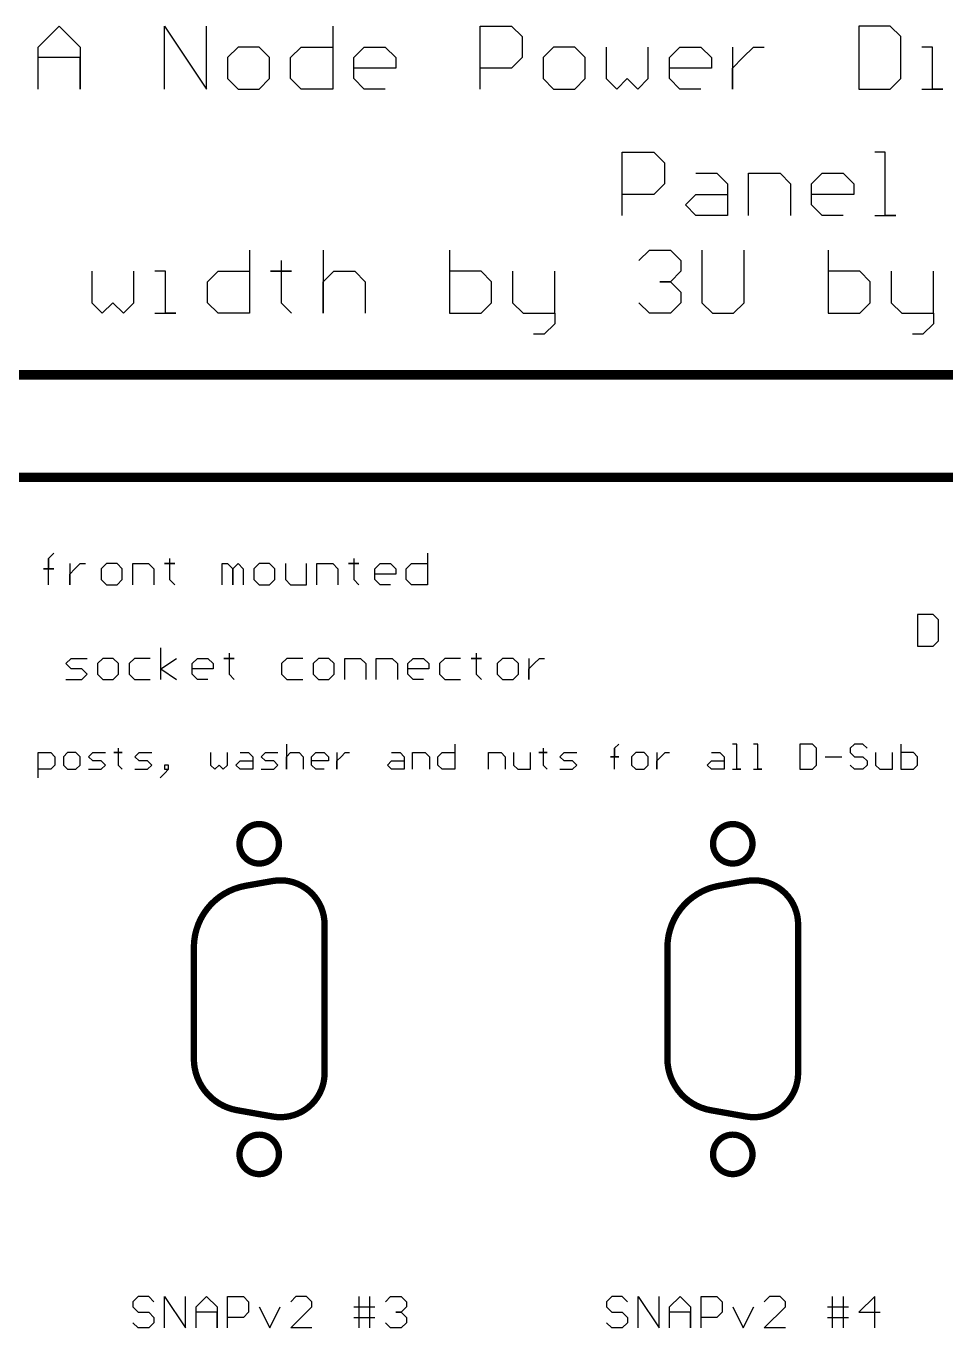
# Model space of a CAD drawing. Extents: x 0 to 21.5, y 0.4 to 8.3.
# Drawn here: x 5.761 to 8.675, y 4.2 to 8.325 of the extents above; entities that cross this region are included whole.
import ezdxf

# ---------------------------------------------------------------- set-up
doc = ezdxf.new("R2010")
doc.units = 0
doc.header["$MEASUREMENT"] = 0
for name, color, linetype in [('MECHANICAL1', 6, 'CONTINUOUS'), ('TOPLAYER', 1, 'CONTINUOUS'), ('TOPOVERLAY', 2, 'CONTINUOUS')]:
    doc.layers.add(name, color=color, linetype=linetype)

msp = doc.modelspace()

# ---------------------------------------------------------------- linework, layer by layer
at = {"layer": 'MECHANICAL1'}
for p, q in [((5.7998, 8.2583), (5.8665, 8.3249)), ((5.8665, 8.3249), (5.9331, 8.2583)), ((6.1997, 8.125), (6.1997, 8.3249)), ((6.1997, 8.3249), (6.333, 8.125)), ((6.333, 8.125), (6.333, 8.3249)), ((6.7328, 8.3249), (6.7328, 8.125)), ((7.1994, 8.125), (7.1994, 8.3249)), ((7.1994, 8.3249), (7.2993, 8.3249)), ((7.2993, 8.3249), (7.3326, 8.2916)), ((7.3326, 8.2916), (7.3326, 8.225)), ((8.399, 8.3249), (8.399, 8.125)), ((8.4989, 8.3249), (8.399, 8.3249)), ((8.5323, 8.2916), (8.4989, 8.3249)), ((8.5323, 8.1583), (8.5323, 8.2916)), ((5.7998, 8.125), (5.7998, 8.2583)), ((5.9331, 8.2583), (5.9331, 8.125)), ((6.4329, 8.2583), (6.3996, 8.225)), ((6.4996, 8.2583), (6.4329, 8.2583)), ((6.5329, 8.225), (6.4996, 8.2583)), ((6.5995, 8.225), (6.6329, 8.2583)), ((6.6329, 8.2583), (6.7328, 8.2583)), ((6.7995, 8.225), (6.8328, 8.2583)), ((6.8328, 8.2583), (6.8995, 8.2583)), ((6.8995, 8.2583), (6.9328, 8.225)), ((7.4326, 8.2583), (7.3993, 8.225)), ((7.4993, 8.2583), (7.4326, 8.2583)), ((7.5326, 8.225), (7.4993, 8.2583)), ((7.5992, 8.2583), (7.5992, 8.1583)), ((7.7325, 8.1583), (7.7325, 8.2583)), ((7.7992, 8.225), (7.8325, 8.2583)), ((7.8325, 8.2583), (7.8991, 8.2583)), ((7.8991, 8.2583), (7.9325, 8.225)), ((7.9991, 8.2583), (7.9991, 8.125)), ((8.0324, 8.225), (8.0657, 8.2583)), ((8.0657, 8.2583), (8.0991, 8.2583)), ((8.6322, 8.2583), (8.5989, 8.2583)), ((8.6322, 8.125), (8.6322, 8.2583)), ((5.9331, 8.225), (5.7998, 8.225)), ((5.9331, 8.125), (5.9331, 8.225)), ((6.3996, 8.225), (6.3996, 8.1583)), ((6.5329, 8.1583), (6.5329, 8.225)), ((6.5995, 8.1583), (6.5995, 8.225)), ((6.7995, 8.1583), (6.7995, 8.225)), ((6.9328, 8.225), (6.9328, 8.1916)), ((7.3326, 8.225), (7.2993, 8.1916)), ((7.3993, 8.225), (7.3993, 8.1583)), ((7.5326, 8.1583), (7.5326, 8.225)), ((7.7992, 8.1583), (7.7992, 8.225)), ((7.9325, 8.225), (7.9325, 8.1916)), ((7.9991, 8.1916), (8.0324, 8.225)), ((6.9328, 8.1916), (6.7995, 8.1916)), ((7.2993, 8.1916), (7.1994, 8.1916)), ((7.9325, 8.1916), (7.7992, 8.1916)), ((7.9991, 8.125), (7.9991, 8.1916)), ((6.3996, 8.1583), (6.4329, 8.125)), ((6.4996, 8.125), (6.5329, 8.1583)), ((6.6329, 8.125), (6.5995, 8.1583)), ((6.8328, 8.125), (6.7995, 8.1583)), ((7.3993, 8.1583), (7.4326, 8.125)), ((7.4993, 8.125), (7.5326, 8.1583)), ((7.5992, 8.1583), (7.6325, 8.125)), ((7.6325, 8.125), (7.6659, 8.1583)), ((7.6659, 8.1583), (7.6992, 8.125)), ((7.6992, 8.125), (7.7325, 8.1583)), ((7.8325, 8.125), (7.7992, 8.1583)), ((8.4989, 8.125), (8.5323, 8.1583)), ((6.4329, 8.125), (6.4996, 8.125)), ((6.7328, 8.125), (6.6329, 8.125)), ((6.8995, 8.125), (6.8328, 8.125)), ((7.4326, 8.125), (7.4993, 8.125)), ((7.8991, 8.125), (7.8325, 8.125)), ((8.399, 8.125), (8.4989, 8.125)), ((8.5989, 8.125), (8.6655, 8.125)), ((8.6655, 8.125), (8.6322, 8.125)), ((7.65, 7.725), (7.65, 7.9249)), ((7.65, 7.9249), (7.75, 7.9249)), ((7.75, 7.9249), (7.7833, 7.8916)), ((8.4831, 7.9249), (8.4497, 7.9249)), ((8.4831, 7.725), (8.4831, 7.9249)), ((7.7833, 7.8916), (7.7833, 7.825)), ((7.8833, 7.8583), (7.9499, 7.8583)), ((7.9499, 7.8583), (7.9832, 7.825)), ((8.0499, 7.725), (8.0499, 7.8583)), ((8.0499, 7.8583), (8.1498, 7.8583)), ((8.1498, 7.8583), (8.1832, 7.825)), ((8.2498, 7.825), (8.2831, 7.8583)), ((8.2831, 7.8583), (8.3498, 7.8583)), ((8.3498, 7.8583), (8.3831, 7.825)), ((7.7833, 7.825), (7.75, 7.7916)), ((7.9832, 7.825), (7.9832, 7.725)), ((8.1832, 7.825), (8.1832, 7.725)), ((8.2498, 7.7583), (8.2498, 7.825)), ((8.3831, 7.825), (8.3831, 7.7916)), ((7.75, 7.7916), (7.65, 7.7916)), ((7.8499, 7.7583), (7.8833, 7.7916)), ((7.8833, 7.725), (7.8499, 7.7583)), ((7.8833, 7.7916), (7.9832, 7.7916)), ((8.3831, 7.7916), (8.2498, 7.7916)), ((8.2831, 7.725), (8.2498, 7.7583)), ((7.9832, 7.725), (7.8833, 7.725)), ((8.3498, 7.725), (8.2831, 7.725)), ((8.4497, 7.725), (8.5164, 7.725)), ((8.5164, 7.725), (8.4831, 7.725)), ((6.4695, 7.6149), (6.4695, 7.415)), ((6.7028, 7.6149), (6.7028, 7.415)), ((7.1027, 7.6149), (7.1027, 7.415)), ((7.7025, 7.5816), (7.7358, 7.6149)), ((7.7358, 7.6149), (7.8025, 7.6149)), ((7.8025, 7.6149), (7.8358, 7.5816)), ((7.9024, 7.6149), (7.9024, 7.4483)), ((8.0357, 7.4483), (8.0357, 7.6149)), ((8.3023, 7.6149), (8.3023, 7.415)), ((6.5695, 7.5816), (6.5695, 7.5483)), ((7.8358, 7.5816), (7.8358, 7.5483)), ((5.9697, 7.5483), (5.9697, 7.4483)), ((6.103, 7.4483), (6.103, 7.5483)), ((6.203, 7.5483), (6.1696, 7.5483)), ((6.203, 7.415), (6.203, 7.5483)), ((6.3363, 7.515), (6.3696, 7.5483)), ((6.3363, 7.4483), (6.3363, 7.515)), ((6.3696, 7.5483), (6.4695, 7.5483)), ((6.5695, 7.5483), (6.5362, 7.5483)), ((6.5362, 7.5483), (6.6028, 7.5483)), ((6.6028, 7.5483), (6.5695, 7.5483)), ((6.5695, 7.5483), (6.5695, 7.4483)), ((6.7028, 7.515), (6.7361, 7.5483)), ((6.7028, 7.415), (6.7028, 7.515)), ((6.7361, 7.5483), (6.8028, 7.5483)), ((6.8028, 7.5483), (6.8361, 7.515)), ((6.8361, 7.515), (6.8361, 7.415)), ((7.2026, 7.5483), (7.1027, 7.5483)), ((7.236, 7.515), (7.2026, 7.5483)), ((7.236, 7.4816), (7.236, 7.515)), ((7.3026, 7.5483), (7.3026, 7.4483)), ((7.4359, 7.415), (7.4359, 7.5483)), ((7.8025, 7.515), (7.7691, 7.515)), ((7.7691, 7.515), (7.8025, 7.515)), ((7.8358, 7.5483), (7.8025, 7.515)), ((7.8025, 7.515), (7.8358, 7.4816)), ((8.4023, 7.5483), (8.3023, 7.5483)), ((8.4356, 7.515), (8.4023, 7.5483)), ((8.4356, 7.4816), (8.4356, 7.515)), ((8.5022, 7.5483), (8.5022, 7.4483)), ((8.6355, 7.415), (8.6355, 7.5483)), ((7.236, 7.4483), (7.236, 7.4816)), ((7.8358, 7.4816), (7.8358, 7.4483)), ((8.4356, 7.4483), (8.4356, 7.4816)), ((5.9697, 7.4483), (6.003, 7.415)), ((6.003, 7.415), (6.0364, 7.4483)), ((6.0364, 7.4483), (6.0697, 7.415)), ((6.0697, 7.415), (6.103, 7.4483)), ((6.3696, 7.415), (6.3363, 7.4483)), ((6.5695, 7.4483), (6.6028, 7.415)), ((7.2026, 7.415), (7.236, 7.4483)), ((7.3026, 7.4483), (7.3359, 7.415)), ((7.7358, 7.415), (7.7025, 7.4483)), ((7.8358, 7.4483), (7.8025, 7.415)), ((7.9024, 7.4483), (7.9357, 7.415)), ((8.0024, 7.415), (8.0357, 7.4483)), ((8.4023, 7.415), (8.4356, 7.4483)), ((8.5022, 7.4483), (8.5355, 7.415)), ((6.1696, 7.415), (6.2363, 7.415)), ((6.2363, 7.415), (6.203, 7.415)), ((6.4695, 7.415), (6.3696, 7.415)), ((7.1027, 7.415), (7.2026, 7.415)), ((7.3359, 7.415), (7.4359, 7.415)), ((7.4359, 7.415), (7.4359, 7.3817)), ((7.8025, 7.415), (7.7358, 7.415)), ((7.9357, 7.415), (8.0024, 7.415)), ((8.3023, 7.415), (8.4023, 7.415)), ((8.5355, 7.415), (8.6355, 7.415)), ((8.6355, 7.415), (8.6355, 7.3817)), ((7.4026, 7.3484), (7.3693, 7.3484)), ((7.4359, 7.3817), (7.4026, 7.3484)), ((8.6022, 7.3484), (8.5689, 7.3484)), ((8.6355, 7.3817), (8.6022, 7.3484))]:
    msp.add_line(p, q, dxfattribs=at)
for points, const_width in [([(2, 7.22), (18.73, 7.22)], 0.03), ([(2.12, 6.895), (18.61, 6.895)], 0.03), ([(6.4568, 5.6009), (6.543, 5.6161)], 0.02), ([(7.9568, 5.6009), (8.043, 5.6161)], 0.02), ([(6.707, 5.0075), (6.707, 5.4785)], 0.02), ([(8.207, 5.0075), (8.207, 5.4785)], 0.02), ([(6.293, 5.053), (6.293, 5.4058)], 0.02), ([(7.793, 5.053), (7.793, 5.4058)], 0.02), ([(6.4299, 4.8899), (6.543, 4.8699)], 0.02), ([(7.9299, 4.8899), (8.043, 4.8699)], 0.02)]:
    msp.add_lwpolyline(points, dxfattribs=dict(at, const_width=const_width))
for points, const_width in [([(6.5625, 5.734, 1), (6.4375, 5.734, 1)], 0.02), ([(8.0625, 5.734, 1), (7.9375, 5.734, 1)], 0.02), ([(6.4325, 5.734, 1), (6.4425, 5.734, 1)], 0.01), ([(6.5575, 5.734, 1), (6.5675, 5.734, 1)], 0.01), ([(7.9325, 5.734, 1), (7.9425, 5.734, 1)], 0.01), ([(8.0575, 5.734, 1), (8.0675, 5.734, 1)], 0.01), ([(6.4518, 5.6009, 1), (6.4618, 5.6009, 1)], 0.01), ([(6.4518, 5.6009, 1), (6.4618, 5.6009, 1)], 0.01), ([(6.538, 5.6161, 1), (6.548, 5.6161, 1)], 0.01), ([(6.538, 5.6161, 1), (6.548, 5.6161, 1)], 0.01), ([(7.9518, 5.6009, 1), (7.9618, 5.6009, 1)], 0.01), ([(7.9518, 5.6009, 1), (7.9618, 5.6009, 1)], 0.01), ([(8.038, 5.6161, 1), (8.048, 5.6161, 1)], 0.01), ([(8.038, 5.6161, 1), (8.048, 5.6161, 1)], 0.01), ([(6.702, 5.4785, 1), (6.712, 5.4785, 1)], 0.01), ([(6.702, 5.4785, 1), (6.712, 5.4785, 1)], 0.01), ([(8.202, 5.4785, 1), (8.212, 5.4785, 1)], 0.01), ([(8.202, 5.4785, 1), (8.212, 5.4785, 1)], 0.01), ([(6.288, 5.4058, 1), (6.298, 5.4058, 1)], 0.01), ([(6.288, 5.4058, 1), (6.298, 5.4058, 1)], 0.01), ([(7.788, 5.4058, 1), (7.798, 5.4058, 1)], 0.01), ([(7.788, 5.4058, 1), (7.798, 5.4058, 1)], 0.01), ([(6.288, 5.053, 1), (6.298, 5.053, 1)], 0.01), ([(6.288, 5.053, 1), (6.298, 5.053, 1)], 0.01), ([(7.788, 5.053, 1), (7.798, 5.053, 1)], 0.01), ([(7.788, 5.053, 1), (7.798, 5.053, 1)], 0.01), ([(6.702, 5.0075, 1), (6.712, 5.0075, 1)], 0.01), ([(6.702, 5.0075, 1), (6.712, 5.0075, 1)], 0.01), ([(8.202, 5.0075, 1), (8.212, 5.0075, 1)], 0.01), ([(8.202, 5.0075, 1), (8.212, 5.0075, 1)], 0.01), ([(6.4249, 4.8899, 1), (6.4349, 4.8899, 1)], 0.01), ([(6.4249, 4.8899, 1), (6.4349, 4.8899, 1)], 0.01), ([(6.538, 4.8699, 1), (6.548, 4.8699, 1)], 0.01), ([(6.538, 4.8699, 1), (6.548, 4.8699, 1)], 0.01), ([(7.9249, 4.8899, 1), (7.9349, 4.8899, 1)], 0.01), ([(7.9249, 4.8899, 1), (7.9349, 4.8899, 1)], 0.01), ([(8.038, 4.8699, 1), (8.048, 4.8699, 1)], 0.01), ([(8.038, 4.8699, 1), (8.048, 4.8699, 1)], 0.01), ([(6.5625, 4.75, 1), (6.4375, 4.75, 1)], 0.02), ([(8.0625, 4.75, 1), (7.9375, 4.75, 1)], 0.02), ([(6.4325, 4.75, 1), (6.4425, 4.75, 1)], 0.01), ([(6.5575, 4.75, 1), (6.5675, 4.75, 1)], 0.01), ([(7.9325, 4.75, 1), (7.9425, 4.75, 1)], 0.01), ([(8.0575, 4.75, 1), (8.0675, 4.75, 1)], 0.01)]:
    msp.add_lwpolyline(points, format="xyb", close=True, dxfattribs=dict(at, const_width=const_width))
at = {"layer": 'MECHANICAL1', "const_width": 0.02}
for points in [[(6.293, 5.4058, -0.36397), (6.4568, 5.6009)], [(6.543, 5.6161, -0.466308), (6.707, 5.4785)], [(7.793, 5.4058, -0.36397), (7.9568, 5.6009)], [(8.043, 5.6161, -0.466308), (8.207, 5.4785)], [(6.4299, 4.8899, -0.36397), (6.293, 5.053)], [(7.9299, 4.8899, -0.36397), (7.793, 5.053)], [(6.707, 5.0075, -0.466308), (6.543, 4.8699)], [(8.207, 5.0075, -0.466308), (8.043, 4.8699)]]:
    msp.add_lwpolyline(points, format="xyb", dxfattribs=at)
at = {"layer": 'TOPLAYER'}
for p, q in [((5.7997, 5.9433), (5.7997, 6.0233)), ((5.7997, 6.0233), (5.8397, 6.0233)), ((5.8397, 6.0233), (5.8531, 6.01)), ((5.893, 6.0233), (5.8797, 6.01)), ((5.9197, 6.0233), (5.893, 6.0233)), ((5.933, 6.01), (5.9197, 6.0233)), ((5.9597, 6.01), (5.973, 6.0233)), ((5.973, 6.0233), (6.013, 6.0233)), ((6.053, 6.0233), (6.0397, 6.0233)), ((6.0397, 6.0233), (6.0663, 6.0233)), ((6.053, 6.0366), (6.053, 6.0233)), ((6.0663, 6.0233), (6.053, 6.0233)), ((6.053, 6.0233), (6.053, 5.9833)), ((6.1063, 6.01), (6.1196, 6.0233)), ((6.1196, 6.0233), (6.1596, 6.0233)), ((6.3462, 6.0233), (6.3462, 5.9833)), ((6.3995, 5.9833), (6.3995, 6.0233)), ((6.4395, 6.0233), (6.4662, 6.0233)), ((6.4662, 6.0233), (6.4795, 6.01)), ((6.5062, 6.01), (6.5195, 6.0233)), ((6.5195, 6.0233), (6.5595, 6.0233)), ((6.5862, 6.05), (6.5862, 5.97)), ((6.5862, 6.01), (6.5995, 6.0233)), ((6.5995, 6.0233), (6.6261, 6.0233)), ((6.6261, 6.0233), (6.6395, 6.01)), ((6.6661, 6.01), (6.6795, 6.0233)), ((6.6795, 6.0233), (6.7061, 6.0233)), ((6.7061, 6.0233), (6.7194, 6.01)), ((6.7461, 6.0233), (6.7461, 5.97)), ((6.7594, 6.01), (6.7728, 6.0233)), ((6.7728, 6.0233), (6.7861, 6.0233)), ((6.9194, 6.0233), (6.946, 6.0233)), ((6.946, 6.0233), (6.9594, 6.01)), ((6.986, 5.97), (6.986, 6.0233)), ((6.986, 6.0233), (7.026, 6.0233)), ((7.026, 6.0233), (7.0393, 6.01)), ((7.066, 6.01), (7.0793, 6.0233)), ((7.0793, 6.0233), (7.1193, 6.0233)), ((7.1193, 6.05), (7.1193, 5.97)), ((7.2259, 5.97), (7.2259, 6.0233)), ((7.2259, 6.0233), (7.2659, 6.0233)), ((7.2659, 6.0233), (7.2793, 6.01)), ((7.3059, 6.0233), (7.3059, 5.9833)), ((7.3592, 5.97), (7.3592, 6.0233)), ((7.3992, 6.0233), (7.3859, 6.0233)), ((7.3859, 6.0233), (7.4126, 6.0233)), ((7.3992, 6.0366), (7.3992, 6.0233)), ((7.4126, 6.0233), (7.3992, 6.0233)), ((7.3992, 6.0233), (7.3992, 5.9833)), ((7.4525, 6.01), (7.4659, 6.0233)), ((7.4659, 6.0233), (7.5059, 6.0233)), ((7.6258, 6.0366), (7.6391, 6.05)), ((7.6258, 5.97), (7.6258, 6.0366)), ((7.6258, 6.0366), (7.6258, 6.01)), ((7.6258, 6.01), (7.6258, 6.0366)), ((7.6925, 6.0233), (7.6791, 6.01)), ((7.7191, 6.0233), (7.6925, 6.0233)), ((7.7324, 6.01), (7.7191, 6.0233)), ((7.7591, 6.0233), (7.7591, 5.97)), ((7.7724, 6.01), (7.7858, 6.0233)), ((7.7858, 6.0233), (7.7991, 6.0233)), ((7.9324, 6.0233), (7.959, 6.0233)), ((7.959, 6.0233), (7.9724, 6.01)), ((8.0124, 6.05), (7.999, 6.05)), ((8.0124, 5.97), (8.0124, 6.05)), ((8.079, 6.05), (8.0657, 6.05)), ((8.079, 5.97), (8.079, 6.05)), ((8.2123, 6.05), (8.2123, 5.97)), ((8.2523, 6.05), (8.2123, 6.05)), ((8.2656, 6.0366), (8.2523, 6.05)), ((8.2656, 5.9833), (8.2656, 6.0366)), ((8.3856, 6.05), (8.3722, 6.0366)), ((8.3722, 6.0366), (8.3722, 6.0233)), ((8.3722, 6.0233), (8.3856, 6.01)), ((8.4122, 6.05), (8.3856, 6.05)), ((8.4256, 6.0366), (8.4122, 6.05)), ((8.4522, 6.0233), (8.4522, 5.9833)), ((8.5055, 5.97), (8.5055, 6.0233)), ((8.5322, 6.05), (8.5322, 5.97)), ((8.5722, 6.0233), (8.5322, 6.0233)), ((8.5855, 6.01), (8.5722, 6.0233)), ((5.8531, 5.9833), (5.8397, 5.97)), ((5.8531, 6.01), (5.8531, 5.9833)), ((5.8797, 6.01), (5.8797, 5.9833)), ((5.8797, 5.9833), (5.893, 5.97)), ((5.9197, 5.97), (5.933, 5.9833)), ((5.933, 5.9833), (5.933, 6.01)), ((5.973, 5.9967), (5.9597, 6.01)), ((5.9997, 5.9967), (5.973, 5.9967)), ((6.013, 5.9833), (5.9997, 5.9967)), ((5.9997, 5.97), (6.013, 5.9833)), ((6.053, 5.9833), (6.0663, 5.97)), ((6.1196, 5.9967), (6.1063, 6.01)), ((6.1463, 5.9967), (6.1196, 5.9967)), ((6.1596, 5.9833), (6.1463, 5.9967)), ((6.1463, 5.97), (6.1596, 5.9833)), ((6.2129, 5.9833), (6.1996, 5.9833)), ((6.1996, 5.9833), (6.1996, 5.97)), ((6.2129, 5.97), (6.2129, 5.9833)), ((6.3462, 5.9833), (6.3596, 5.97)), ((6.3596, 5.97), (6.3729, 5.9833)), ((6.3729, 5.9833), (6.3862, 5.97)), ((6.3862, 5.97), (6.3995, 5.9833)), ((6.4262, 5.9833), (6.4395, 5.9967)), ((6.4395, 5.97), (6.4262, 5.9833)), ((6.4395, 5.9967), (6.4795, 5.9967)), ((6.4795, 6.01), (6.4795, 5.97)), ((6.5195, 5.9967), (6.5062, 6.01)), ((6.5462, 5.9967), (6.5195, 5.9967)), ((6.5595, 5.9833), (6.5462, 5.9967)), ((6.5462, 5.97), (6.5595, 5.9833)), ((6.5862, 5.97), (6.5862, 6.01)), ((6.6395, 6.01), (6.6395, 5.97)), ((6.6661, 5.9833), (6.6661, 6.01)), ((6.7194, 5.9967), (6.6661, 5.9967)), ((6.6795, 5.97), (6.6661, 5.9833)), ((6.7194, 6.01), (6.7194, 5.9967)), ((6.7461, 5.9967), (6.7594, 6.01)), ((6.7461, 5.97), (6.7461, 5.9967)), ((6.906, 5.9833), (6.9194, 5.9967)), ((6.9194, 5.97), (6.906, 5.9833)), ((6.9194, 5.9967), (6.9594, 5.9967)), ((6.9594, 6.01), (6.9594, 5.97)), ((7.0393, 6.01), (7.0393, 5.97)), ((7.066, 5.9833), (7.066, 6.01)), ((7.0793, 5.97), (7.066, 5.9833)), ((7.2793, 6.01), (7.2793, 5.97)), ((7.3059, 5.9833), (7.3192, 5.97)), ((7.3992, 5.9833), (7.4126, 5.97)), ((7.4659, 5.9967), (7.4525, 6.01)), ((7.4925, 5.9967), (7.4659, 5.9967)), ((7.5059, 5.9833), (7.4925, 5.9967)), ((7.4925, 5.97), (7.5059, 5.9833)), ((7.6258, 6.01), (7.6125, 6.01)), ((7.6125, 6.01), (7.6391, 6.01)), ((7.6391, 6.01), (7.6258, 6.01)), ((7.6791, 6.01), (7.6791, 5.9833)), ((7.6791, 5.9833), (7.6925, 5.97)), ((7.7191, 5.97), (7.7324, 5.9833)), ((7.7324, 5.9833), (7.7324, 6.01)), ((7.7591, 5.9967), (7.7724, 6.01)), ((7.7591, 5.97), (7.7591, 5.9967)), ((7.9191, 5.9833), (7.9324, 5.9967)), ((7.9324, 5.97), (7.9191, 5.9833)), ((7.9324, 5.9967), (7.9724, 5.9967)), ((7.9724, 6.01), (7.9724, 5.97)), ((8.2523, 5.97), (8.2656, 5.9833)), ((8.2923, 6.01), (8.3456, 6.01)), ((8.3856, 5.97), (8.3722, 5.9833)), ((8.3856, 6.01), (8.4122, 6.01)), ((8.4122, 6.01), (8.4256, 5.9967)), ((8.4256, 5.9833), (8.4122, 5.97)), ((8.4256, 5.9967), (8.4256, 5.9833)), ((8.4522, 5.9833), (8.4655, 5.97)), ((8.5722, 5.97), (8.5855, 5.9833)), ((8.5855, 5.9967), (8.5855, 6.01)), ((8.5855, 5.9833), (8.5855, 5.9967)), ((5.8397, 5.97), (5.7997, 5.97)), ((5.893, 5.97), (5.9197, 5.97)), ((5.9597, 5.97), (5.9997, 5.97)), ((6.1063, 5.97), (6.1463, 5.97)), ((6.1996, 5.9567), (6.1863, 5.9433)), ((6.1996, 5.9567), (6.2129, 5.97)), ((6.1996, 5.97), (6.2129, 5.97)), ((6.2129, 5.97), (6.1996, 5.9567)), ((6.4795, 5.97), (6.4395, 5.97)), ((6.5062, 5.97), (6.5462, 5.97)), ((6.7061, 5.97), (6.6795, 5.97)), ((6.9594, 5.97), (6.9194, 5.97)), ((7.1193, 5.97), (7.0793, 5.97)), ((7.3192, 5.97), (7.3592, 5.97)), ((7.4525, 5.97), (7.4925, 5.97)), ((7.6925, 5.97), (7.7191, 5.97)), ((7.9724, 5.97), (7.9324, 5.97)), ((7.999, 5.97), (8.0257, 5.97)), ((8.0257, 5.97), (8.0124, 5.97)), ((8.0657, 5.97), (8.0923, 5.97)), ((8.0923, 5.97), (8.079, 5.97)), ((8.2123, 5.97), (8.2523, 5.97)), ((8.4122, 5.97), (8.3856, 5.97)), ((8.4655, 5.97), (8.5055, 5.97)), ((8.5322, 5.97), (8.5722, 5.97))]:
    msp.add_line(p, q, dxfattribs=at)
at = {"layer": 'TOPOVERLAY'}
for p, q in [((5.833, 6.6383), (5.8497, 6.655)), ((7.0327, 6.655), (7.0327, 6.555)), ((5.833, 6.605), (5.8164, 6.605)), ((5.8164, 6.605), (5.8497, 6.605)), ((5.833, 6.555), (5.833, 6.6383)), ((5.833, 6.6383), (5.833, 6.605)), ((5.833, 6.605), (5.833, 6.6383)), ((5.8497, 6.605), (5.833, 6.605)), ((5.8997, 6.6216), (5.8997, 6.555)), ((5.8997, 6.5883), (5.9164, 6.605)), ((5.9164, 6.605), (5.933, 6.6216)), ((5.933, 6.6216), (5.9497, 6.6216)), ((6.0163, 6.6216), (5.9997, 6.605)), ((5.9997, 6.605), (5.9997, 6.5717)), ((6.0496, 6.6216), (6.0163, 6.6216)), ((6.0663, 6.605), (6.0496, 6.6216)), ((6.0663, 6.5717), (6.0663, 6.605)), ((6.0996, 6.555), (6.0996, 6.6216)), ((6.0996, 6.6216), (6.1496, 6.6216)), ((6.1496, 6.6216), (6.1663, 6.605)), ((6.1663, 6.605), (6.1663, 6.555)), ((6.2163, 6.6216), (6.1996, 6.6216)), ((6.1996, 6.6216), (6.2329, 6.6216)), ((6.2163, 6.6383), (6.2163, 6.6216)), ((6.2329, 6.6216), (6.2163, 6.6216)), ((6.2163, 6.6216), (6.2163, 6.5717)), ((6.3829, 6.555), (6.3829, 6.6216)), ((6.3829, 6.6216), (6.3995, 6.6216)), ((6.3995, 6.6216), (6.4162, 6.605)), ((6.4162, 6.605), (6.4329, 6.6216)), ((6.4162, 6.605), (6.4162, 6.555)), ((6.4162, 6.555), (6.4162, 6.605)), ((6.4329, 6.6216), (6.4495, 6.605)), ((6.4495, 6.605), (6.4495, 6.555)), ((6.4995, 6.6216), (6.4828, 6.605)), ((6.4828, 6.605), (6.4828, 6.5717)), ((6.5328, 6.6216), (6.4995, 6.6216)), ((6.5495, 6.605), (6.5328, 6.6216)), ((6.5495, 6.5717), (6.5495, 6.605)), ((6.5828, 6.6216), (6.5828, 6.5717)), ((6.6495, 6.555), (6.6495, 6.6216)), ((6.6828, 6.555), (6.6828, 6.6216)), ((6.6828, 6.6216), (6.7328, 6.6216)), ((6.7328, 6.6216), (6.7494, 6.605)), ((6.7494, 6.605), (6.7494, 6.555)), ((6.7994, 6.6216), (6.7827, 6.6216)), ((6.7827, 6.6216), (6.8161, 6.6216)), ((6.7994, 6.6383), (6.7994, 6.6216)), ((6.8161, 6.6216), (6.7994, 6.6216)), ((6.7994, 6.6216), (6.7994, 6.5717)), ((6.866, 6.605), (6.8827, 6.6216)), ((6.866, 6.5717), (6.866, 6.605)), ((6.8827, 6.6216), (6.916, 6.6216)), ((6.916, 6.6216), (6.9327, 6.605)), ((6.9327, 6.605), (6.9327, 6.5883)), ((6.966, 6.605), (6.9827, 6.6216)), ((6.966, 6.5717), (6.966, 6.605)), ((6.9827, 6.6216), (7.0327, 6.6216)), ((5.8997, 6.555), (5.8997, 6.5883)), ((5.9997, 6.5717), (6.0163, 6.555)), ((6.0496, 6.555), (6.0663, 6.5717)), ((6.2163, 6.5717), (6.2329, 6.555)), ((6.4828, 6.5717), (6.4995, 6.555)), ((6.5328, 6.555), (6.5495, 6.5717)), ((6.5828, 6.5717), (6.5995, 6.555)), ((6.7994, 6.5717), (6.8161, 6.555)), ((6.9327, 6.5883), (6.866, 6.5883)), ((6.8827, 6.555), (6.866, 6.5717)), ((6.9827, 6.555), (6.966, 6.5717)), ((6.0163, 6.555), (6.0496, 6.555)), ((6.4995, 6.555), (6.5328, 6.555)), ((6.5995, 6.555), (6.6495, 6.555)), ((6.916, 6.555), (6.8827, 6.555)), ((7.0327, 6.555), (6.9827, 6.555)), ((8.585, 6.46), (8.585, 6.36)), ((8.635, 6.46), (8.585, 6.46)), ((8.6516, 6.4433), (8.635, 6.46)), ((8.6516, 6.3767), (8.6516, 6.4433)), ((6.1879, 6.255), (6.1879, 6.355)), ((8.585, 6.36), (8.635, 6.36)), ((8.635, 6.36), (8.6516, 6.3767)), ((5.888, 6.305), (5.9046, 6.3216)), ((5.9046, 6.3216), (5.9546, 6.3216)), ((6.0046, 6.3216), (5.9879, 6.305)), ((6.0379, 6.3216), (6.0046, 6.3216)), ((6.0546, 6.305), (6.0379, 6.3216)), ((6.1045, 6.3216), (6.0879, 6.305)), ((6.1545, 6.3216), (6.1045, 6.3216)), ((6.1879, 6.2883), (6.2378, 6.3216)), ((6.2878, 6.305), (6.3045, 6.3216)), ((6.3045, 6.3216), (6.3378, 6.3216)), ((6.3378, 6.3216), (6.3545, 6.305)), ((6.4045, 6.3216), (6.3878, 6.3216)), ((6.3878, 6.3216), (6.4211, 6.3216)), ((6.4045, 6.3383), (6.4045, 6.3216)), ((6.4211, 6.3216), (6.4045, 6.3216)), ((6.4045, 6.3216), (6.4045, 6.2717)), ((6.5877, 6.3216), (6.5711, 6.305)), ((6.6377, 6.3216), (6.5877, 6.3216)), ((6.6877, 6.3216), (6.671, 6.305)), ((6.721, 6.3216), (6.6877, 6.3216)), ((6.7377, 6.305), (6.721, 6.3216)), ((6.771, 6.255), (6.771, 6.3216)), ((6.771, 6.3216), (6.821, 6.3216)), ((6.821, 6.3216), (6.8376, 6.305)), ((6.871, 6.255), (6.871, 6.3216)), ((6.871, 6.3216), (6.921, 6.3216)), ((6.921, 6.3216), (6.9376, 6.305)), ((6.9709, 6.305), (6.9876, 6.3216)), ((6.9876, 6.3216), (7.0209, 6.3216)), ((7.0209, 6.3216), (7.0376, 6.305)), ((7.0876, 6.3216), (7.0709, 6.305)), ((7.1375, 6.3216), (7.0876, 6.3216)), ((7.1875, 6.3216), (7.1709, 6.3216)), ((7.1709, 6.3216), (7.2042, 6.3216)), ((7.1875, 6.3383), (7.1875, 6.3216)), ((7.2042, 6.3216), (7.1875, 6.3216)), ((7.1875, 6.3216), (7.1875, 6.2717)), ((7.2708, 6.3216), (7.2542, 6.305)), ((7.3042, 6.3216), (7.2708, 6.3216)), ((7.3208, 6.305), (7.3042, 6.3216)), ((7.3541, 6.3216), (7.3541, 6.255)), ((7.3708, 6.305), (7.3875, 6.3216)), ((7.3875, 6.3216), (7.4041, 6.3216)), ((5.9046, 6.2883), (5.888, 6.305)), ((5.9379, 6.2883), (5.9046, 6.2883)), ((5.9546, 6.2717), (5.9379, 6.2883)), ((5.9379, 6.255), (5.9546, 6.2717)), ((5.9879, 6.305), (5.9879, 6.2717)), ((5.9879, 6.2717), (6.0046, 6.255)), ((6.0379, 6.255), (6.0546, 6.2717)), ((6.0546, 6.2717), (6.0546, 6.305)), ((6.0879, 6.305), (6.0879, 6.2717)), ((6.0879, 6.2717), (6.1045, 6.255)), ((6.1879, 6.2883), (6.2378, 6.255)), ((6.2878, 6.2717), (6.2878, 6.305)), ((6.3545, 6.2883), (6.2878, 6.2883)), ((6.3045, 6.255), (6.2878, 6.2717)), ((6.3545, 6.305), (6.3545, 6.2883)), ((6.4045, 6.2717), (6.4211, 6.255)), ((6.5711, 6.305), (6.5711, 6.2717)), ((6.5711, 6.2717), (6.5877, 6.255)), ((6.671, 6.305), (6.671, 6.2717)), ((6.671, 6.2717), (6.6877, 6.255)), ((6.721, 6.255), (6.7377, 6.2717)), ((6.7377, 6.2717), (6.7377, 6.305)), ((6.8376, 6.305), (6.8376, 6.255)), ((6.9376, 6.305), (6.9376, 6.255)), ((6.9709, 6.2717), (6.9709, 6.305)), ((7.0376, 6.2883), (6.9709, 6.2883)), ((6.9876, 6.255), (6.9709, 6.2717)), ((7.0376, 6.305), (7.0376, 6.2883)), ((7.0709, 6.305), (7.0709, 6.2717)), ((7.0709, 6.2717), (7.0876, 6.255)), ((7.1875, 6.2717), (7.2042, 6.255)), ((7.2542, 6.305), (7.2542, 6.2717)), ((7.2542, 6.2717), (7.2708, 6.255)), ((7.3042, 6.255), (7.3208, 6.2717)), ((7.3208, 6.2717), (7.3208, 6.305)), ((7.3541, 6.2883), (7.3708, 6.305)), ((7.3541, 6.255), (7.3541, 6.2883)), ((5.888, 6.255), (5.9379, 6.255)), ((6.0046, 6.255), (6.0379, 6.255)), ((6.1045, 6.255), (6.1545, 6.255)), ((6.3378, 6.255), (6.3045, 6.255)), ((6.5877, 6.255), (6.6377, 6.255)), ((6.6877, 6.255), (6.721, 6.255)), ((7.0209, 6.255), (6.9876, 6.255)), ((7.0876, 6.255), (7.1375, 6.255)), ((7.2708, 6.255), (7.3042, 6.255)), ((6.1167, 4.3), (6.1, 4.2833)), ((6.15, 4.3), (6.1167, 4.3)), ((6.1666, 4.2833), (6.15, 4.3)), ((6.2, 4.2), (6.2, 4.3)), ((6.2, 4.3), (6.2666, 4.2)), ((6.2666, 4.2), (6.2666, 4.3)), ((6.2999, 4.2666), (6.3333, 4.3)), ((6.3333, 4.3), (6.3666, 4.2666)), ((6.3999, 4.2), (6.3999, 4.3)), ((6.3999, 4.3), (6.4499, 4.3)), ((6.4499, 4.3), (6.4665, 4.2833)), ((6.6165, 4.3), (6.5998, 4.2833)), ((6.6498, 4.3), (6.6165, 4.3)), ((6.6665, 4.2833), (6.6498, 4.3)), ((6.8164, 4.2), (6.8164, 4.3)), ((6.8498, 4.3), (6.8498, 4.2)), ((6.8997, 4.2833), (6.9164, 4.3)), ((6.9164, 4.3), (6.9497, 4.3)), ((6.9497, 4.3), (6.9664, 4.2833)), ((7.6167, 4.3), (7.6, 4.2833)), ((7.65, 4.3), (7.6167, 4.3)), ((7.6666, 4.2833), (7.65, 4.3)), ((7.7, 4.2), (7.7, 4.3)), ((7.7, 4.3), (7.7666, 4.2)), ((7.7666, 4.2), (7.7666, 4.3)), ((7.7999, 4.2666), (7.8333, 4.3)), ((7.8333, 4.3), (7.8666, 4.2666)), ((7.8999, 4.2), (7.8999, 4.3)), ((7.8999, 4.3), (7.9499, 4.3)), ((7.9499, 4.3), (7.9665, 4.2833)), ((8.1165, 4.3), (8.0998, 4.2833)), ((8.1498, 4.3), (8.1165, 4.3)), ((8.1665, 4.2833), (8.1498, 4.3)), ((8.3164, 4.2), (8.3164, 4.3)), ((8.3498, 4.3), (8.3498, 4.2)), ((8.4497, 4.3), (8.3997, 4.25)), ((8.4497, 4.2), (8.4497, 4.3)), ((6.1, 4.2833), (6.1, 4.2666)), ((6.1, 4.2666), (6.1167, 4.25)), ((6.1167, 4.25), (6.15, 4.25)), ((6.15, 4.25), (6.1666, 4.2333)), ((6.2999, 4.2), (6.2999, 4.2666)), ((6.3666, 4.25), (6.2999, 4.25)), ((6.3666, 4.2666), (6.3666, 4.2)), ((6.3666, 4.2), (6.3666, 4.25)), ((6.4665, 4.25), (6.4499, 4.2333)), ((6.4665, 4.2833), (6.4665, 4.25)), ((6.4999, 4.2666), (6.5332, 4.2)), ((6.5332, 4.2), (6.5665, 4.2666)), ((6.5998, 4.2), (6.6665, 4.2666)), ((6.6665, 4.2666), (6.6665, 4.2833)), ((6.7998, 4.2666), (6.8498, 4.2666)), ((6.8498, 4.2666), (6.8664, 4.2666)), ((6.9497, 4.25), (6.9331, 4.25)), ((6.9331, 4.25), (6.9497, 4.25)), ((6.9664, 4.2666), (6.9497, 4.25)), ((6.9497, 4.25), (6.9664, 4.2333)), ((6.9664, 4.2833), (6.9664, 4.2666)), ((7.6, 4.2833), (7.6, 4.2666)), ((7.6, 4.2666), (7.6167, 4.25)), ((7.6167, 4.25), (7.65, 4.25)), ((7.65, 4.25), (7.6666, 4.2333)), ((7.7999, 4.2), (7.7999, 4.2666)), ((7.8666, 4.25), (7.7999, 4.25)), ((7.8666, 4.2666), (7.8666, 4.2)), ((7.8666, 4.2), (7.8666, 4.25)), ((7.9665, 4.25), (7.9499, 4.2333)), ((7.9665, 4.2833), (7.9665, 4.25)), ((7.9999, 4.2666), (8.0332, 4.2)), ((8.0332, 4.2), (8.0665, 4.2666)), ((8.0998, 4.2), (8.1665, 4.2666)), ((8.1665, 4.2666), (8.1665, 4.2833)), ((8.2998, 4.2666), (8.3498, 4.2666)), ((8.3498, 4.2666), (8.3664, 4.2666)), ((8.3997, 4.25), (8.4664, 4.25)), ((6.1167, 4.2), (6.1, 4.2167)), ((6.1666, 4.2167), (6.15, 4.2)), ((6.1666, 4.2333), (6.1666, 4.2167)), ((6.4499, 4.2333), (6.3999, 4.2333)), ((6.7998, 4.2333), (6.8664, 4.2333)), ((6.9164, 4.2), (6.8997, 4.2167)), ((6.9664, 4.2167), (6.9497, 4.2)), ((6.9664, 4.2333), (6.9664, 4.2167)), ((7.6167, 4.2), (7.6, 4.2167)), ((7.6666, 4.2167), (7.65, 4.2)), ((7.6666, 4.2333), (7.6666, 4.2167)), ((7.9499, 4.2333), (7.8999, 4.2333)), ((8.2998, 4.2333), (8.3664, 4.2333)), ((6.15, 4.2), (6.1167, 4.2)), ((6.6665, 4.2), (6.5998, 4.2)), ((6.9497, 4.2), (6.9164, 4.2)), ((7.65, 4.2), (7.6167, 4.2)), ((8.1665, 4.2), (8.0998, 4.2))]:
    msp.add_line(p, q, dxfattribs=at)

doc.saveas('drawing.dxf')
